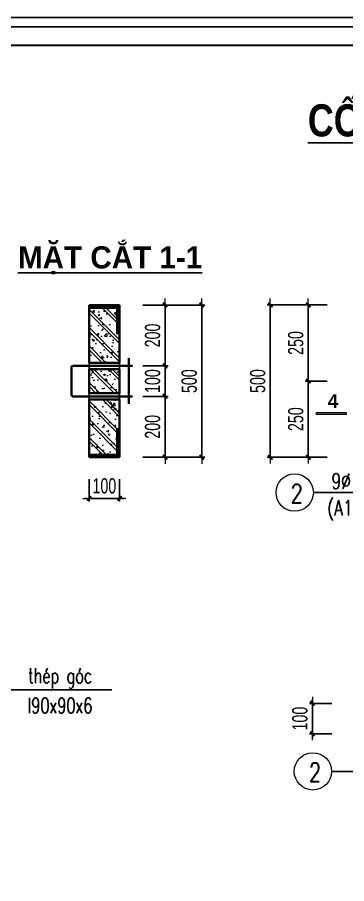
# Model space of a CAD drawing. Header units: inches. Extents: x -676 to 53517, y -16349 to 46516.
# Drawn here: x 46433 to 47514, y -6592 to -3748 of the extents above; entities that cross this region are included whole.
import ezdxf
from ezdxf.enums import TextEntityAlignment as Align

# ---------------------------------------------------------------- set-up
doc = ezdxf.new("R2010")
doc.units = ezdxf.units.IN
doc.header["$MEASUREMENT"] = 0
for name, color, linetype, lineweight in [('2 - Text2', 2, 'Continuous', 20), ('4 - Cat BT', 4, 'Continuous', 35), ('dim', 144, 'Continuous', 13), ('EG Text1', 3, 'Continuous', 20), ('LC Dim', 8, 'Continuous', 18), ('LC Hatch', 252, 'Continuous', 9), ('LC Net dam2', 6, 'Continuous', 40), ('LC Net thay', 7, 'Continuous', 25), ('LC Text2', 7, 'Continuous', 25), ('THEP', 1, 'Continuous', 35), ('THEPDOC', 1, 'Continuous', 40), ('WALL', 31, 'Continuous', 35)]:
    doc.layers.add(name, color=color, linetype=linetype, lineweight=lineweight)
doc.layers.add('ENTTNTHIETKE1', color=2, linetype='Continuous')
doc.layers.add('KHUNGTEN', color=5, linetype='Continuous')
doc.styles.add('EG 1', font='')
doc.styles.add('EG Huy', font='vnsimli.shx', dxfattribs={"width": 0.75})
doc.styles.add('HOATBIF', font='hoatbif.shx', dxfattribs={"width": 0.7})
doc.styles.add('LC 1', font='')
doc.styles.add('LC 3', font='vnsimli.shx', dxfattribs={"width": 0.75})
doc.styles.add('LC3', font='', dxfattribs={"width": 0.8})
doc.styles.add('Ten ban ve', font='', dxfattribs={"height": 500})
doc.styles.get('EG 1').set_extended_font_data('.VnAvantH', bold=True)
doc.styles.get('LC 1').set_extended_font_data('.VnAvantH', bold=True)
doc.styles.get('LC3').set_extended_font_data('.VnArialH', bold=True)
doc.styles.get('Ten ban ve').set_extended_font_data('.VnHelvetInsH', bold=True)
doc.dimstyles.new('1-100(1-25)', dxfattribs={"dimscale": 25, "dimtxt": 2.5, "dimasz": 0.35, "dimexe": 0.5, "dimexo": 0, "dimgap": 0.8, "dimtad": 1, "dimdec": 0, "dimzin": 0, "dimdsep": 46, "dimtxsty": 'HOATBIF', "dimblk1": 'DOT', "dimblk2": 'DOT', "dimsah": 1, "dimcen": -1, "dimdle": 1, "dimclrd": 256, "dimclre": 256, "dimclrt": 4, "dimadec": 3, "dimazin": 2, "dimtfac": 0.333333, "dimtdec": 0, "dimtix": 1, "dimtmove": 2, "dimatfit": 3, "dimldrblk": 'DOT', "dimfxl": 1, "dimtvp": 0.833333, "dimtolj": 1, "dimtzin": 0, "dimarcsym": 0})

# ---------------------------------------------------------------- blocks, each defined once
blk = doc.blocks.new('DOT')
at = {"layer": 'LC Dim'}
blk.add_line((-3, 0), (3, 0), dxfattribs=at)
at = {"layer": 'LC Dim', "color": 4}
blk.add_line((-1, -1), (1, 1), dxfattribs=at)
blk.add_lwpolyline([(0.5, 1), (-1, -0.5), (-0.5, -1), (1, 0.5)], close=True, dxfattribs=at)
blk = doc.blocks.new('*D854')
at = {"layer": 'Defpoints', "color": 0, "transparency": 16777216}
for p in [(46668.4, -5264), (46768.4, -5264), (46768.4, -5327.3)]:
    blk.add_point(p, dxfattribs=at)
at = {"layer": 'LC Dim', "lineweight": -2, "transparency": 16777216}
for p, q in [((46668.4, -5264), (46668.4, -5337.3)), ((46768.4, -5264), (46768.4, -5337.3)), ((46661.4, -5327.3), (46654.4, -5327.3)), ((46668.4, -5327.3), (46768.4, -5327.3)), ((46775.4, -5327.3), (46782.4, -5327.3))]:
    blk.add_line(p, q, dxfattribs=at)
at = {"layer": 'LC Dim', "lineweight": -2, "transparency": 16777216, "xscale": 7, "yscale": 7, "zscale": 7}
blk.add_blockref('DOT', (46668.4, -5327.3), dxfattribs=at)
at = {"layer": 'LC Dim', "lineweight": -2, "transparency": 16777216, "xscale": 7, "yscale": 7, "zscale": 7, "rotation": 180}
blk.add_blockref('DOT', (46768.4, -5327.3), dxfattribs=at)
at = {"layer": 'LC Dim', "color": 4, "transparency": 16777216, "insert": (46718.4, -5286.3), "char_height": 50, "attachment_point": 5, "style": 'HOATBIF'}
blk.add_mtext('\\A1;100', dxfattribs=at)
blk = doc.blocks.new('_Dot')
at = {"color": 0, "linetype": 'ByBlock', "lineweight": -2}
blk.add_line((-0.5, 0), (-1, 0), dxfattribs=at)
at = {"color": 0, "linetype": 'ByBlock', "const_width": 0.5}
blk.add_lwpolyline([(-0.25, 0, 1), (0.25, 0, 1)], format="xyb", close=True, dxfattribs=at)
blk = doc.blocks.new('TIEUDE2')
at = {"layer": 'LC Text2', "color": 7, "style": 'LC 1'}
blk.add_attdef('%%UTIªU§Ò', text='', height=3.5, dxfattribs=at).set_placement((0, 0), align=Align.BOTTOM_CENTER)
blk.add_attdef('TL', text='', height=2.2, dxfattribs=at).set_placement((0, -1.8), align=Align.TOP_CENTER)
blk = doc.blocks.new('TIEUDE1')
at = {"layer": '2 - Text2', "color": 7, "style": 'EG 1'}
blk.add_attdef('TIªU§Ò', text='', height=5, dxfattribs=at).set_placement((0, 0), align=Align.BOTTOM_CENTER)
blk.add_attdef('TL', text='', height=3, dxfattribs=at).set_placement((0, -2), align=Align.TOP_CENTER)
blk = doc.blocks.new('*D823')
at = {"layer": 'Defpoints', "color": 0, "transparency": 16777216}
for p in [(47263, -4692), (47450.4, -4692), (47450.4, -5192)]:
    blk.add_point(p, dxfattribs=at)
at = {"layer": 'LC Dim', "lineweight": -2, "transparency": 16777216}
for p, q in [((47450.4, -4692), (47253, -4692)), ((47263, -5185), (47263, -4699)), ((47450.4, -5192), (47253, -5192))]:
    blk.add_line(p, q, dxfattribs=at)
at = {"layer": 'LC Dim', "lineweight": -2, "transparency": 16777216, "xscale": 7, "yscale": 7, "zscale": 7}
for p, rotation in [((47263, -4692), 90), ((47263, -5192), 270)]:
    blk.add_blockref('DOT', p, dxfattribs=dict(at, rotation=rotation))
at = {"layer": 'LC Dim', "color": 4, "transparency": 16777216, "insert": (47222, -4942), "char_height": 50, "attachment_point": 5, "rotation": 90, "style": 'HOATBIF'}
blk.add_mtext('\\A1;500', dxfattribs=at)
blk = doc.blocks.new('*D824')
at = {"layer": 'Defpoints', "color": 0, "transparency": 16777216}
for p in [(47450.4, -4692), (47388, -4942), (47450.4, -4942)]:
    blk.add_point(p, dxfattribs=at)
at = {"layer": 'LC Dim', "lineweight": -2, "transparency": 16777216}
for p, q in [((47450.4, -4692), (47378, -4692)), ((47388, -4699), (47388, -4935)), ((47450.4, -4942), (47378, -4942))]:
    blk.add_line(p, q, dxfattribs=at)
at = {"layer": 'LC Dim', "lineweight": -2, "transparency": 16777216, "xscale": 7, "yscale": 7, "zscale": 7}
for p, rotation in [((47388, -4692), 90), ((47388, -4942), 270)]:
    blk.add_blockref('DOT', p, dxfattribs=dict(at, rotation=rotation))
at = {"layer": 'LC Dim', "color": 4, "transparency": 16777216, "insert": (47347, -4817), "char_height": 50, "attachment_point": 5, "rotation": 90, "style": 'HOATBIF'}
blk.add_mtext('\\A1;250', dxfattribs=at)
blk = doc.blocks.new('*D826')
at = {"layer": 'Defpoints', "color": 0, "transparency": 16777216}
for p in [(47464.8, -6000), (47401.5, -6100), (47464.8, -6100)]:
    blk.add_point(p, dxfattribs=at)
at = {"layer": 'LC Dim', "lineweight": -2, "transparency": 16777216}
for p, q in [((47464.8, -6000), (47391.5, -6000)), ((47401.5, -5993), (47401.5, -5986)), ((47401.5, -6000), (47401.5, -6100)), ((47464.8, -6100), (47391.5, -6100)), ((47401.5, -6107), (47401.5, -6114))]:
    blk.add_line(p, q, dxfattribs=at)
at = {"layer": 'LC Dim', "lineweight": -2, "transparency": 16777216, "xscale": 7, "yscale": 7, "zscale": 7}
for p, rotation in [((47401.5, -6000), 270), ((47401.5, -6100), 90)]:
    blk.add_blockref('DOT', p, dxfattribs=dict(at, rotation=rotation))
at = {"layer": 'LC Dim', "color": 4, "transparency": 16777216, "insert": (47360.5, -6050), "char_height": 50, "attachment_point": 5, "rotation": 90, "style": 'HOATBIF'}
blk.add_mtext('\\A1;100', dxfattribs=at)
blk = doc.blocks.new('*D828')
at = {"layer": 'Defpoints', "color": 0, "transparency": 16777216}
for p in [(47388, -4942), (47450.4, -4942), (47450.4, -5192)]:
    blk.add_point(p, dxfattribs=at)
at = {"layer": 'LC Dim', "lineweight": -2, "transparency": 16777216}
for p, q in [((47450.4, -4942), (47378, -4942)), ((47388, -5185), (47388, -4949)), ((47450.4, -5192), (47378, -5192))]:
    blk.add_line(p, q, dxfattribs=at)
at = {"layer": 'LC Dim', "lineweight": -2, "transparency": 16777216, "xscale": 7, "yscale": 7, "zscale": 7}
for p, rotation in [((47388, -4942), 90), ((47388, -5192), 270)]:
    blk.add_blockref('DOT', p, dxfattribs=dict(at, rotation=rotation))
at = {"layer": 'LC Dim', "color": 4, "transparency": 16777216, "insert": (47347, -5067), "char_height": 50, "attachment_point": 5, "rotation": 90, "style": 'HOATBIF'}
blk.add_mtext('\\A1;250', dxfattribs=at)
blk = doc.blocks.new('*D777')
at = {"layer": 'Defpoints', "color": 0, "transparency": 16777216}
for p in [(46845, -4692.4), (46845, -4892.1), (46917.8, -4892.1)]:
    blk.add_point(p, dxfattribs=at)
at = {"layer": 'LC Dim', "lineweight": -2, "transparency": 16777216}
for p, q in [((46845, -4692.4), (46927.8, -4692.4)), ((46917.8, -4699.4), (46917.8, -4885.1)), ((46845, -4892.1), (46927.8, -4892.1))]:
    blk.add_line(p, q, dxfattribs=at)
at = {"layer": 'LC Dim', "lineweight": -2, "transparency": 16777216, "xscale": 7, "yscale": 7, "zscale": 7}
for p, rotation in [((46917.8, -4692.4), 90), ((46917.8, -4892.1), 270)]:
    blk.add_blockref('DOT', p, dxfattribs=dict(at, rotation=rotation))
at = {"layer": 'LC Dim', "color": 4, "transparency": 16777216, "insert": (46876.8, -4792.3), "char_height": 50, "attachment_point": 5, "rotation": 90, "style": 'HOATBIF'}
blk.add_mtext('\\A1;200', dxfattribs=at)
blk = doc.blocks.new('*D778')
at = {"layer": 'Defpoints', "color": 0, "transparency": 16777216}
for p in [(46845, -4892.1), (46845, -4992.1), (46917.8, -4992.1)]:
    blk.add_point(p, dxfattribs=at)
at = {"layer": 'LC Dim', "lineweight": -2, "transparency": 16777216}
for p, q in [((46917.8, -4885.1), (46917.8, -4878.1)), ((46845, -4892.1), (46927.8, -4892.1)), ((46917.8, -4892.1), (46917.8, -4992.1)), ((46845, -4992.1), (46927.8, -4992.1)), ((46917.8, -4999.1), (46917.8, -5006.1))]:
    blk.add_line(p, q, dxfattribs=at)
at = {"layer": 'LC Dim', "lineweight": -2, "transparency": 16777216, "xscale": 7, "yscale": 7, "zscale": 7}
for p, rotation in [((46917.8, -4892.1), 270), ((46917.8, -4992.1), 90)]:
    blk.add_blockref('DOT', p, dxfattribs=dict(at, rotation=rotation))
at = {"layer": 'LC Dim', "color": 4, "transparency": 16777216, "insert": (46876.8, -4942.1), "char_height": 50, "attachment_point": 5, "rotation": 90, "style": 'HOATBIF'}
blk.add_mtext('\\A1;100', dxfattribs=at)
blk = doc.blocks.new('*D779')
at = {"layer": 'Defpoints', "color": 0, "transparency": 16777216}
for p in [(46845, -4992.1), (46845, -5192.1), (46917.8, -5192.1)]:
    blk.add_point(p, dxfattribs=at)
at = {"layer": 'LC Dim', "lineweight": -2, "transparency": 16777216}
for p, q in [((46845, -4992.1), (46927.8, -4992.1)), ((46917.8, -4999.1), (46917.8, -5185.1)), ((46845, -5192.1), (46927.8, -5192.1))]:
    blk.add_line(p, q, dxfattribs=at)
at = {"layer": 'LC Dim', "lineweight": -2, "transparency": 16777216, "xscale": 7, "yscale": 7, "zscale": 7}
for p, rotation in [((46917.8, -4992.1), 90), ((46917.8, -5192.1), 270)]:
    blk.add_blockref('DOT', p, dxfattribs=dict(at, rotation=rotation))
at = {"layer": 'LC Dim', "color": 4, "transparency": 16777216, "insert": (46876.8, -5092.1), "char_height": 50, "attachment_point": 5, "rotation": 90, "style": 'HOATBIF'}
blk.add_mtext('\\A1;200', dxfattribs=at)
blk = doc.blocks.new('*D780')
at = {"layer": 'Defpoints', "color": 0, "transparency": 16777216}
for p in [(46845, -4692.4), (46845, -5192.1), (47038.2, -5192.1)]:
    blk.add_point(p, dxfattribs=at)
at = {"layer": 'LC Dim', "lineweight": -2, "transparency": 16777216}
for p, q in [((46845, -4692.4), (47048.2, -4692.4)), ((47038.2, -4699.4), (47038.2, -5185.1)), ((46845, -5192.1), (47048.2, -5192.1))]:
    blk.add_line(p, q, dxfattribs=at)
at = {"layer": 'LC Dim', "lineweight": -2, "transparency": 16777216, "xscale": 7, "yscale": 7, "zscale": 7}
for p, rotation in [((47038.2, -4692.4), 90), ((47038.2, -5192.1), 270)]:
    blk.add_blockref('DOT', p, dxfattribs=dict(at, rotation=rotation))
at = {"layer": 'LC Dim', "color": 4, "transparency": 16777216, "insert": (46997.2, -4942.3), "char_height": 50, "attachment_point": 5, "rotation": 90, "style": 'HOATBIF'}
blk.add_mtext('\\A1;500', dxfattribs=at)
blk = doc.blocks.new('khung vpn')
at = {"layer": 'Defpoints'}
blk.add_line((52556.46, -4195.446), (52498.758, -4195.446), dxfattribs=at)
at = {"layer": 'KHUNGTEN'}
blk.add_lwpolyline([(52556.243, -4234.885), (52502.048, -4234.885), (52502.048, -4195.662), (52556.243, -4195.662)], close=True, dxfattribs=at)
at = {"layer": 'THEP'}
blk.add_lwpolyline([(52555.832, -4234.474), (52502.459, -4234.474), (52502.459, -4196.073), (52555.832, -4196.073)], close=True, dxfattribs=at)

msp = doc.modelspace()

# ---------------------------------------------------------------- hatches: boundary and pattern name
at = {"layer": 'dim'}
msp.add_hatch(color=256, dxfattribs=at).paths.add_polyline_path([(47512.3, -5045.3), (47414.8, -5045.3), (47414.8, -5052.1), (47512.3, -5052.1)])
at = {"layer": 'LC Hatch'}
h = msp.add_hatch(dxfattribs=at)
h.set_pattern_fill('CHAU-02', color=256, scale=10, style=0, pattern_type=2)
h.set_pattern_definition([(50, (171004.475, -16479.987), (71.726018, -6.275213), [7.5, -82.5]), (355, (171004.475, -16479.99), (-13.875133, 75.219213), [6, -66]), (100.4514, (171010.45, -16480.51), (57.85094, 68.943954), [6.37402, -70.11421]), (46.1842, (171004.475, -16459.99), (106.724105, -16.5519), [11.25, -123.75]), (96.6356, (171013.37, -16461.37), (93.46627, 97.41179), [9.56103, -105.1713]), (351.1842, (171004.47, -16459.99), (93.46619, 97.41186), [9, -99]), (21, (171014.475, -16464.987), (59.690705, -40.26189), [7.5, -82.5]), (226, (171014.475, -16464.99), (67.188212, -36.55398), [6, -66]), (71.4514, (171019.45, -16468.34), (84.022263, 32.25305), [6.37402, -70.11421]), (67.5, (171004.475, -16479.987), (-15.5916183, 29.437446), [0, -65.2, 0, -67, 0, -66.25]), (4.5, (171004.475, -16479.987), (28.335092, 38.010319), [0, -38.2, 0, -63.7, 0, -25.25]), (327.5, (170982.175, -16479.987), (53.3822436, -2.255487), [0, -25, 0, -78, 0, -103.5]), (317.5, (170972.175, -16479.987), (58.318617, 10.010498), [0, -32.5, 0, -51.8, 0, -73.5]), (315, (171004.475, -16479.987), (30.052038, 30.052038), []), (315, (171004.475, -16467.737), (30.052038, 30.052038), [])])
edge = h.paths.add_edge_path(flags=16)
edge.add_line((46744.4, -5135.2), (46744.4, -5185.6))
edge.add_arc((46741.9, -5185.6), 2.5, 270, 360, ccw=False)
edge.add_arc((46741.9, -5185.6), 2.5, 270, 360)
edge.add_line((46744.4, -5185.6), (46744.4, -5135.2))
edge.add_arc((46746.9, -5135.2), 2.5, -90, 180, ccw=False)
edge.add_arc((46746.9, -5135.2), 2.5, 180, 270, ccw=False)
h.paths.add_polyline_path([(46668.4, -4981.6), (46768.4, -4981.6), (46768.4, -4902.6), (46668.4, -4902.6)])
edge = h.paths.add_edge_path()
edge.add_line((46765.7, -4692.4), (46668.4, -4692.4))
edge.add_line((46668.4, -4692.4), (46668.4, -4881.6))
edge.add_line((46668.4, -4881.6), (46768.4, -4881.6))
edge.add_line((46768.4, -4881.6), (46768.4, -4700.4))
edge.add_arc((45974.7, -4962.2), 835.7, 18.2569, 18.8355)
h.paths.add_polyline_path([(46668.4, -5192.1), (46768.4, -5192.1), (46768.4, -5002.6), (46668.4, -5002.6)])

# ---------------------------------------------------------------- linework, layer by layer
at = {"layer": '4 - Cat BT'}
msp.add_line((46668.4, -5192.1, 0), (46768.4, -5192.1, 0), dxfattribs=at)
msp.add_line((46668.4, -5192.1, 0), (46768.4, -5192.1, 0), dxfattribs=at)
at = {"layer": 'dim', "elevation": 0}
msp.add_lwpolyline([(47414.8, -5052.1), (47414.8, -5045.3), (47512.3, -5045.3), (47512.3, -5052.1)], close=True, dxfattribs=at)
at = {"layer": 'LC Hatch'}
for centre in [(47343.4, -5307.8, 0), (47343.4, -5307.8, 2.3), (47403.1, -6223.1, 0), (47403.1, -6223.1, 2.3)]:
    msp.add_circle(centre, 61.3, dxfattribs=at)
at = {"layer": 'LC Net dam2'}
for p, q in [((46668.4, -4692.4, 0), (46768.4, -4692.4, 0)), ((46668.4, -4692.4, 0), (46668.4, -4881.6, 0)), ((46768.4, -4692.4, 0), (46768.4, -4881.6, 0)), ((46668.4, -4881.6, 0), (46768.4, -4881.6, 0)), ((46798.7, -4867.1, 0), (46798.7, -5017.1, 0)), ((46610.5, -4897.1, 0), (46610.5, -4987.1, 0)), ((46810.5, -4892.1, 0), (46615.5, -4892.1, 0)), ((46668.4, -4902.6, 0), (46668.4, -4981.6, 0)), ((46668.4, -4902.6, 0), (46768.4, -4902.6, 0)), ((46768.4, -4902.6, 0), (46768.4, -4981.6, 0)), ((46810.5, -4992.1, 0), (46615.5, -4992.1, 0)), ((46668.4, -4981.6, 0), (46768.4, -4981.6, 0)), ((46668.4, -5002.6, 0), (46668.4, -5192.1, 0)), ((46668.4, -5002.6, 0), (46768.4, -5002.6, 0)), ((46768.4, -5002.6, 0), (46768.4, -5192.1, 0)), ((46668.4, -5192.1, 0), (46768.4, -5192.1, 0))]:
    msp.add_line(p, q, dxfattribs=at)
for centre, start, end in [((46615.5, -4897.1, 0), 90, 180), ((46615.5, -4987.1, 0), 180, 270)]:
    msp.add_arc(centre, 5, start, end, dxfattribs=at)
at = {"layer": 'LC Net thay'}
msp.add_line((46668.4, -4892.1, 0), (46668.4, -4992.1, 0), dxfattribs=at)
at = {"layer": 'LC Net thay', "elevation": 0}
for points in [[(46668.4, -4881.6), (46768.4, -4881.6), (46768.4, -4902.6), (46668.4, -4902.6)], [(46668.4, -4981.6), (46768.4, -4981.6), (46768.4, -5002.6), (46668.4, -5002.6)]]:
    msp.add_lwpolyline(points, close=True, dxfattribs=at)
at = {"layer": 'THEPDOC', "linetype": 'Continuous', "const_width": 10, "elevation": 0}
for points in [[(46761.8, -4789), (46761.8, -4700.8), (46671.8, -4700.8)], [(46761.8, -5095.5), (46761.8, -5185.7), (46671.8, -5185.7)]]:
    msp.add_lwpolyline(points, dxfattribs=at)
at = {"layer": 'WALL'}
msp.add_line((46668.4, -5192.1, 0), (46768.4, -5192.1, 0), dxfattribs=at)
msp.add_line((46668.4, -5192.1, 0), (46768.4, -5192.1, 0), dxfattribs=at)

# ---------------------------------------------------------------- block references
at = {"layer": 'ENTTNTHIETKE1', "color": 6, "xscale": 145.5769351531362, "yscale": 145.5769351531362, "zscale": 145.5769351531362}
msp.add_blockref('khung vpn', (-7598966.9, 607012.2, 0), dxfattribs=at)
at = {"layer": 'LC Text2'}
ref = msp.add_blockref('TIEUDE1', (48106.5, -4170.5, 0), dxfattribs=dict(at, xscale=21.4104680321725, yscale=21.4104680321725, zscale=21.4104680321725))
ref.add_attrib('TIªU§Ò', '%%Ucèt thÐp tÊm ®an CB1', dxfattribs={"color": 7, "height": 105.434, "style": 'LC3', "width": 0.8}).set_placement((48106.5, -4170.5, 0), align=Align.BOTTOM_CENTER)
ref.add_attrib('TL', '(sl: 2 TÊM)', dxfattribs={"color": 7, "height": 64.231, "style": 'LC 1'}).set_placement((48106.5, -4213.3, 0), align=Align.TOP_CENTER)
ref = msp.add_blockref('TIEUDE2', (46737.2, -4594, 0), dxfattribs=dict(at, xscale=21.4104680321725, yscale=21.4104680321725, zscale=21.4104680321725))
ref.add_attrib('%%UTIªU§Ò', '%%UmÆt c¾t 1-1', dxfattribs={"color": 7, "height": 72.713, "style": 'LC 1'}).set_placement((46737.2, -4594, 0), align=Align.BOTTOM_CENTER)

# ---------------------------------------------------------------- texts
at = {"layer": 'EG Text1', "color": 3, "style": 'EG Huy'}
for s, width, p in [('9%%C10', 0.75, (47463.8, -5295.5, 0)), ('(A140)', 0.75, (47450.5, -5383.2, 0)), ('thÐp gãc', 0.7, (46468.2, -5934, 0)), ('l90x90x6', 0.7, (46466.4, -6031.9, 0))]:
    msp.add_text(s, height=50, dxfattribs=dict(at, width=width)).set_placement(p)
at = {"layer": 'LC Text2', "ltscale": 0.2, "style": 'Ten ban ve'}
msp.add_text('4', height=45.1, dxfattribs=at).set_placement((47451.7, -5030.2, 0))
at = {"layer": 'LC Text2', "ltscale": 100, "style": 'LC 3', "width": 0.75}
for p in [(47330.8, -5341.5, 0), (47390.5, -6256.7, 0)]:
    msp.add_text('2', height=61.1, dxfattribs=at).set_placement(p)

# ---------------------------------------------------------------- dimensions: what is measured, and where the dimension line sits
at = {"layer": 'LC Dim'}
for base, p1, p2, angle, picture, middle in [((46917.8, -4892.1, 0), (46845, -4692.4, 0), (46845, -4892.1, 0), 90, '*D777', (46876.8, -4792.3, 0)), ((47038.2, -5192.1, 0), (46845, -4692.4, 0), (46845, -5192.1, 0), 90, '*D780', (46997.2, -4942.3, 0)), ((47263, -4692, 0), (47450.4, -5192, 0), (47450.4, -4692, 0), 90, '*D823', (47222, -4942, 0)), ((47388, -4942, 0), (47450.4, -4692, 0), (47450.4, -4942, 0), 270, '*D824', (47347, -4817, 0)), ((46917.8, -4992.1, 0), (46845, -4892.1, 0), (46845, -4992.1, 0), 90, '*D778', (46876.8, -4942.1, 0)), ((47388, -4942, 0), (47450.4, -5192, 0), (47450.4, -4942, 0), 90, '*D828', (47347, -5067, 0)), ((46917.8, -5192.1, 0), (46845, -4992.1, 0), (46845, -5192.1, 0), 90, '*D779', (46876.8, -5092.1, 0)), ((47401.5, -6100, 0), (47464.8, -6000, 0), (47464.8, -6100, 0), 270, '*D826', (47360.5, -6050, 0))]:
    dim = msp.add_linear_dim(base=base, p1=p1, p2=p2, angle=angle, dimstyle='1-100(1-25)', override={"dimscale": 20}, dxfattribs=at)
    dim.commit()
    dim.dimension.update_dxf_attribs({"geometry": picture, "text_midpoint": middle})
dim = msp.add_linear_dim(base=(46768.4, -5327.3, 0), p1=(46668.4, -5264, 0), p2=(46768.4, -5264, 0), dimstyle='1-100(1-25)', override={"dimscale": 20}, dxfattribs=at)
dim.commit()
dim.dimension.update_dxf_attribs({"geometry": '*D854', "text_midpoint": (46718.4, -5286.3, 0)})

# ---------------------------------------------------------------- leaders
for points in [[(47661.6, -5003.5, 0), (47661.6, -5307.8, 0), (47404.6, -5307.8, 0)], [(46302.3, -6038.8, 0), (46380.9, -5955.1, 0), (46743.3, -5955.1, 0)], [(48001.4, -6060.4, 0), (47721.2, -6223.1, 0), (47464.3, -6223.1, 0)]]:
    msp.add_leader(points, dimstyle='1-100(1-25)', override={"dimscale": 20, "dimlfac": 10}, dxfattribs=at)

doc.saveas('drawing.dxf')
